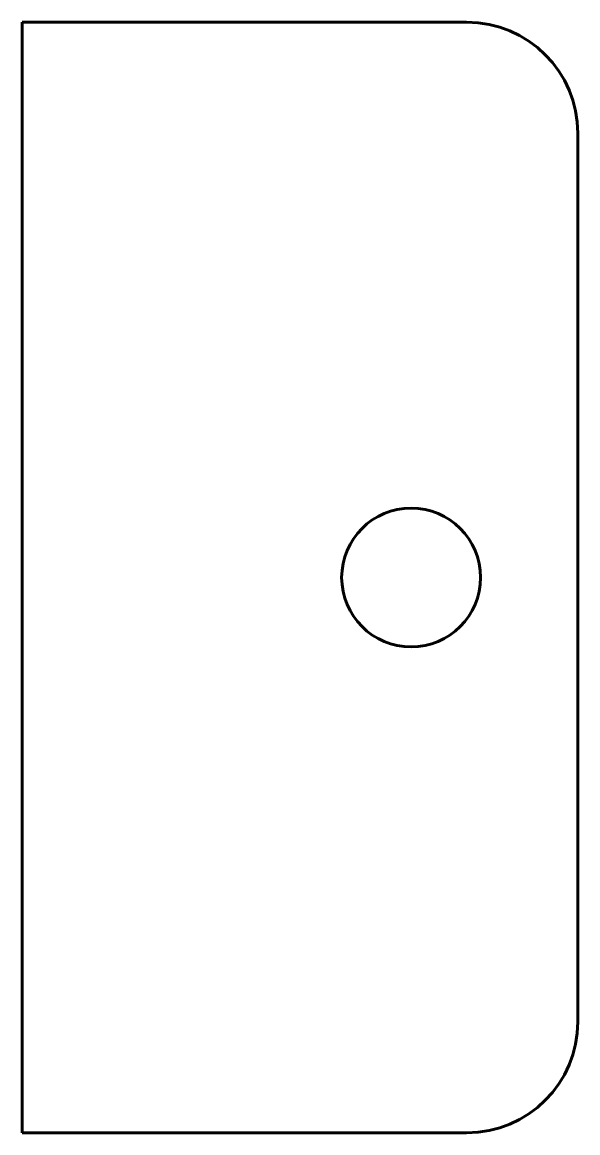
# Model space of a CAD drawing. Header units: millimetres. Extents: x 0 to 100, y 0 to 200.
import ezdxf

# ---------------------------------------------------------------- set-up
doc = ezdxf.new("R2010")
doc.units = ezdxf.units.MM
doc.linetypes.add('K5LT_BASIC', pattern=[0])
doc.layers.add('Системный слой', color=7, linetype='Continuous')

msp = doc.modelspace()

# ---------------------------------------------------------------- linework, layer by layer
at = {"layer": 'Системный слой', "color": 150, "linetype": 'K5LT_BASIC', "lineweight": 60, "true_color": 0x0080ff}
for p, q in [((80, 200), (0, 200)), ((0, 200), (0, 0)), ((100, 20), (100, 180)), ((0, 0), (80, 0))]:
    msp.add_line(p, q, dxfattribs=at)
msp.add_circle((70, 100), 12.5, dxfattribs=at)
for centre, start, end in [((80, 180), 0, 90), ((80, 20), 270, 0)]:
    msp.add_arc(centre, 20, start, end, dxfattribs=at)

doc.saveas('drawing.dxf')
